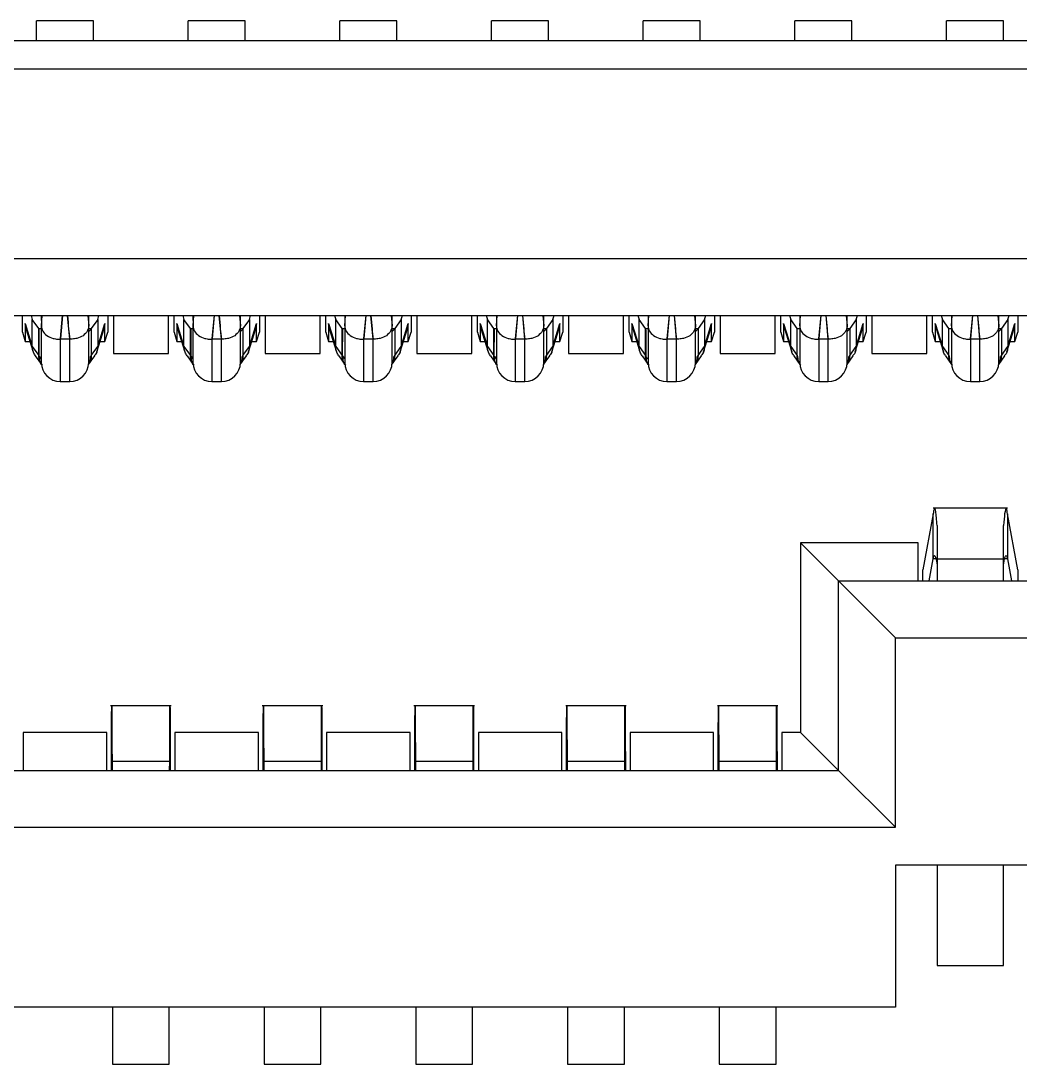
# Model space of a CAD drawing. Header units: millimetres. Extents: x -98.2 to -8.2, y 5.1 to 75.1.
# Drawn here: x -45.28 to -40.01, y 61.85 to 67.35 of the extents above; entities that cross this region are included whole.
import ezdxf

# ---------------------------------------------------------------- set-up
doc = ezdxf.new("R2010")
doc.units = ezdxf.units.MM

msp = doc.modelspace()

# ---------------------------------------------------------------- linework, layer by layer
at = {"color": 7, "linetype": 'Continuous', "lineweight": 25}
for p, q in [((-44.8945, 67.3525), (-45.1945, 67.3525)), ((-45.1945, 67.2475), (-45.1945, 67.3525)), ((-44.8945, 67.2475), (-44.8945, 67.3525)), ((-44.0945, 67.3525), (-44.3945, 67.3525)), ((-44.3945, 67.2475), (-44.3945, 67.3525)), ((-44.0945, 67.2475), (-44.0945, 67.3525)), ((-43.2945, 67.3525), (-43.5945, 67.3525)), ((-43.5945, 67.2475), (-43.5945, 67.3525)), ((-43.2945, 67.2475), (-43.2945, 67.3525)), ((-42.4945, 67.3525), (-42.7945, 67.3525)), ((-42.7945, 67.2475), (-42.7945, 67.3525)), ((-42.4945, 67.2475), (-42.4945, 67.3525)), ((-41.6945, 67.3525), (-41.9945, 67.3525)), ((-41.9945, 67.2475), (-41.9945, 67.3525)), ((-41.6945, 67.2475), (-41.6945, 67.3525)), ((-40.8945, 67.3525), (-41.1945, 67.3525)), ((-41.1945, 67.2475), (-41.1945, 67.3525)), ((-40.8945, 67.2475), (-40.8945, 67.3525)), ((-40.0945, 67.3525), (-40.3945, 67.3525)), ((-40.3945, 67.2475), (-40.3945, 67.3525)), ((-40.0945, 67.2475), (-40.0945, 67.3525)), ((-20.1324, 67.2475), (-56.5966, 67.2475)), ((-20.2695, 67.0975), (-56.4595, 67.0975)), ((-21.2195, 66.0975), (-55.5095, 66.0975)), ((-55.2095, 65.7975), (-21.5195, 65.7975)), ((-45.2695, 65.709), (-45.2695, 65.7975)), ((-45.2236, 65.7975), (-45.217, 65.7764)), ((-45.1695, 65.7975), (-45.1694, 65.7438)), ((-45.1694, 65.7438), (-45.1647, 65.7975)), ((-45.0583, 65.7977), (-45.069, 65.6758)), ((-45.069, 65.6758), (-45.0569, 65.7977)), ((-45.0197, 65.673), (-45.0307, 65.7977)), ((-44.9243, 65.7975), (-44.9196, 65.7438)), ((-44.9196, 65.7438), (-44.9195, 65.7975)), ((-44.872, 65.7764), (-44.8654, 65.7975)), ((-44.8195, 65.7975), (-44.8195, 65.709)), ((-44.7895, 65.7975), (-44.7895, 65.5975)), ((-44.4995, 65.5975), (-44.4995, 65.7975)), ((-44.4695, 65.709), (-44.4695, 65.7975)), ((-44.4236, 65.7975), (-44.417, 65.7764)), ((-44.3695, 65.7975), (-44.3694, 65.7438)), ((-44.3694, 65.7438), (-44.3647, 65.7975)), ((-44.2583, 65.7977), (-44.269, 65.6758)), ((-44.269, 65.6758), (-44.2569, 65.7977)), ((-44.2197, 65.673), (-44.2307, 65.7977)), ((-44.1243, 65.7975), (-44.1196, 65.7438)), ((-44.1196, 65.7438), (-44.1195, 65.7975)), ((-44.072, 65.7764), (-44.0654, 65.7975)), ((-44.0195, 65.7975), (-44.0195, 65.709)), ((-43.9895, 65.7975), (-43.9895, 65.5975)), ((-43.6995, 65.5975), (-43.6995, 65.7975)), ((-43.6695, 65.709), (-43.6695, 65.7975)), ((-43.6236, 65.7975), (-43.617, 65.7764)), ((-43.5695, 65.7975), (-43.5694, 65.7438)), ((-43.5694, 65.7438), (-43.5647, 65.7975)), ((-43.4583, 65.7977), (-43.469, 65.6758)), ((-43.469, 65.6758), (-43.4569, 65.7977)), ((-43.4197, 65.673), (-43.4307, 65.7977)), ((-43.3243, 65.7975), (-43.3196, 65.7438)), ((-43.3196, 65.7438), (-43.3195, 65.7975)), ((-43.272, 65.7764), (-43.2654, 65.7975)), ((-43.2195, 65.7975), (-43.2195, 65.709)), ((-43.1895, 65.7975), (-43.1895, 65.5975)), ((-42.8995, 65.5975), (-42.8995, 65.7975)), ((-42.8695, 65.709), (-42.8695, 65.7975)), ((-42.8236, 65.7975), (-42.817, 65.7764)), ((-42.7695, 65.7975), (-42.7694, 65.7438)), ((-42.7694, 65.7438), (-42.7647, 65.7975)), ((-42.6583, 65.7977), (-42.669, 65.6758)), ((-42.669, 65.6758), (-42.6569, 65.7977)), ((-42.6197, 65.673), (-42.6307, 65.7977)), ((-42.5243, 65.7975), (-42.5196, 65.7438)), ((-42.5196, 65.7438), (-42.5195, 65.7975)), ((-42.472, 65.7764), (-42.4654, 65.7975)), ((-42.4195, 65.7975), (-42.4195, 65.709)), ((-42.3895, 65.7975), (-42.3895, 65.5975)), ((-42.0995, 65.5975), (-42.0995, 65.7975)), ((-42.0695, 65.709), (-42.0695, 65.7975)), ((-42.0236, 65.7975), (-42.017, 65.7764)), ((-41.9695, 65.7975), (-41.9694, 65.7438)), ((-41.9694, 65.7438), (-41.9647, 65.7975)), ((-41.8583, 65.7977), (-41.869, 65.6758)), ((-41.869, 65.6758), (-41.8569, 65.7977)), ((-41.8197, 65.673), (-41.8307, 65.7977)), ((-41.7243, 65.7975), (-41.7196, 65.7438)), ((-41.7196, 65.7438), (-41.7195, 65.7975)), ((-41.672, 65.7764), (-41.6654, 65.7975)), ((-41.6195, 65.7975), (-41.6195, 65.709)), ((-41.5895, 65.7975), (-41.5895, 65.5975)), ((-41.2995, 65.5975), (-41.2995, 65.7975)), ((-41.2695, 65.709), (-41.2695, 65.7975)), ((-41.2236, 65.7975), (-41.217, 65.7764)), ((-41.1695, 65.7975), (-41.1694, 65.7438)), ((-41.1694, 65.7438), (-41.1647, 65.7975)), ((-41.0583, 65.7977), (-41.069, 65.6758)), ((-41.069, 65.6758), (-41.0569, 65.7977)), ((-41.0197, 65.673), (-41.0307, 65.7977)), ((-40.9243, 65.7975), (-40.9196, 65.7438)), ((-40.9196, 65.7438), (-40.9195, 65.7975)), ((-40.872, 65.7764), (-40.8654, 65.7975)), ((-40.8195, 65.7975), (-40.8195, 65.709)), ((-40.7895, 65.7975), (-40.7895, 65.5975)), ((-40.4995, 65.5975), (-40.4995, 65.7975)), ((-40.4695, 65.709), (-40.4695, 65.7975)), ((-40.4236, 65.7975), (-40.417, 65.7764)), ((-40.3695, 65.7975), (-40.3694, 65.7438)), ((-40.3694, 65.7438), (-40.3647, 65.7975)), ((-40.2583, 65.7977), (-40.269, 65.6758)), ((-40.269, 65.6758), (-40.2569, 65.7977)), ((-40.2197, 65.673), (-40.2307, 65.7977)), ((-40.1243, 65.7975), (-40.1196, 65.7438)), ((-40.1196, 65.7438), (-40.1195, 65.7975)), ((-40.072, 65.7764), (-40.0654, 65.7975)), ((-40.0195, 65.7975), (-40.0195, 65.709)), ((-45.2545, 65.7553), (-45.217, 65.6351)), ((-45.2545, 65.7553), (-45.2545, 65.6611)), ((-45.2491, 65.7291), (-45.2545, 65.7553)), ((-45.1832, 65.7285), (-45.217, 65.7764)), ((-45.217, 65.6351), (-45.217, 65.7764)), ((-45.1695, 65.7438), (-45.1695, 65.5494)), ((-44.9195, 65.5494), (-44.9195, 65.7438)), ((-44.872, 65.7764), (-44.9058, 65.7285)), ((-44.872, 65.7764), (-44.872, 65.6351)), ((-44.872, 65.6351), (-44.8345, 65.7553)), ((-44.8345, 65.7553), (-44.8399, 65.7291)), ((-44.8345, 65.6611), (-44.8345, 65.7553)), ((-44.4545, 65.7553), (-44.417, 65.6351)), ((-44.4545, 65.7553), (-44.4545, 65.6611)), ((-44.4491, 65.7291), (-44.4545, 65.7553)), ((-44.3832, 65.7285), (-44.417, 65.7764)), ((-44.417, 65.6351), (-44.417, 65.7764)), ((-44.3695, 65.7438), (-44.3695, 65.5494)), ((-44.1195, 65.5494), (-44.1195, 65.7438)), ((-44.072, 65.7764), (-44.1058, 65.7285)), ((-44.072, 65.7764), (-44.072, 65.6351)), ((-44.072, 65.6351), (-44.0345, 65.7553)), ((-44.0345, 65.7553), (-44.0399, 65.7291)), ((-44.0345, 65.6611), (-44.0345, 65.7553)), ((-43.6545, 65.7553), (-43.617, 65.6351)), ((-43.6545, 65.7553), (-43.6545, 65.6611)), ((-43.6491, 65.7291), (-43.6545, 65.7553)), ((-43.5832, 65.7285), (-43.617, 65.7764)), ((-43.617, 65.6351), (-43.617, 65.7764)), ((-43.5695, 65.7438), (-43.5695, 65.5494)), ((-43.3195, 65.5494), (-43.3195, 65.7438)), ((-43.272, 65.7764), (-43.3058, 65.7285)), ((-43.272, 65.7764), (-43.272, 65.6351)), ((-43.272, 65.6351), (-43.2345, 65.7553)), ((-43.2345, 65.7553), (-43.2399, 65.7291)), ((-43.2345, 65.6611), (-43.2345, 65.7553)), ((-42.8545, 65.7553), (-42.817, 65.6351)), ((-42.8545, 65.7553), (-42.8545, 65.6611)), ((-42.8491, 65.7291), (-42.8545, 65.7553)), ((-42.7832, 65.7285), (-42.817, 65.7764)), ((-42.817, 65.6351), (-42.817, 65.7764)), ((-42.7695, 65.7438), (-42.7695, 65.5494)), ((-42.5195, 65.5494), (-42.5195, 65.7438)), ((-42.472, 65.7764), (-42.5058, 65.7285)), ((-42.472, 65.7764), (-42.472, 65.6351)), ((-42.472, 65.6351), (-42.4345, 65.7553)), ((-42.4345, 65.7553), (-42.4399, 65.7291)), ((-42.4345, 65.6611), (-42.4345, 65.7553)), ((-42.0545, 65.7553), (-42.017, 65.6351)), ((-42.0545, 65.7553), (-42.0545, 65.6611)), ((-42.0491, 65.7291), (-42.0545, 65.7553)), ((-41.9832, 65.7285), (-42.017, 65.7764)), ((-42.017, 65.6351), (-42.017, 65.7764)), ((-41.9695, 65.7438), (-41.9695, 65.5494)), ((-41.7195, 65.5494), (-41.7195, 65.7438)), ((-41.672, 65.7764), (-41.7058, 65.7285)), ((-41.672, 65.7764), (-41.672, 65.6351)), ((-41.672, 65.6351), (-41.6345, 65.7553)), ((-41.6345, 65.7553), (-41.6399, 65.7291)), ((-41.6345, 65.6611), (-41.6345, 65.7553)), ((-41.2545, 65.7553), (-41.217, 65.6351)), ((-41.2545, 65.7553), (-41.2545, 65.6611)), ((-41.2491, 65.7291), (-41.2545, 65.7553)), ((-41.1832, 65.7285), (-41.217, 65.7764)), ((-41.217, 65.6351), (-41.217, 65.7764)), ((-41.1695, 65.7438), (-41.1695, 65.5494)), ((-40.9195, 65.5494), (-40.9195, 65.7438)), ((-40.872, 65.7764), (-40.9058, 65.7285)), ((-40.872, 65.7764), (-40.872, 65.6351)), ((-40.872, 65.6351), (-40.8345, 65.7553)), ((-40.8345, 65.7553), (-40.8399, 65.7291)), ((-40.8345, 65.6611), (-40.8345, 65.7553)), ((-40.4545, 65.7553), (-40.417, 65.6351)), ((-40.4545, 65.7553), (-40.4545, 65.6611)), ((-40.4491, 65.7291), (-40.4545, 65.7553)), ((-40.3832, 65.7285), (-40.417, 65.7764)), ((-40.417, 65.6351), (-40.417, 65.7764)), ((-40.3695, 65.7438), (-40.3695, 65.5494)), ((-40.1195, 65.5494), (-40.1195, 65.7438)), ((-40.072, 65.7764), (-40.1058, 65.7285)), ((-40.072, 65.7764), (-40.072, 65.6351)), ((-40.072, 65.6351), (-40.0345, 65.7553)), ((-40.0345, 65.7553), (-40.0399, 65.7291)), ((-40.0345, 65.6611), (-40.0345, 65.7553)), ((-45.2695, 65.709), (-45.2545, 65.6611)), ((-45.2505, 65.7288), (-45.2119, 65.6053)), ((-45.1832, 65.7285), (-45.1809, 65.7261)), ((-45.1832, 65.5872), (-45.1832, 65.7285)), ((-45.1832, 65.7285), (-45.1695, 65.7285)), ((-45.182, 65.726), (-45.1819, 65.5824)), ((-45.0695, 65.6724), (-45.069, 65.6758)), ((-44.9195, 65.7285), (-44.9058, 65.7285)), ((-44.9058, 65.7285), (-44.9058, 65.5872)), ((-44.8771, 65.6053), (-44.8385, 65.7288)), ((-44.8345, 65.6611), (-44.8195, 65.709)), ((-44.4695, 65.709), (-44.4545, 65.6611)), ((-44.4505, 65.7288), (-44.4119, 65.6053)), ((-44.3832, 65.7285), (-44.3805, 65.7257)), ((-44.3832, 65.5872), (-44.3832, 65.7285)), ((-44.3832, 65.7285), (-44.3695, 65.7285)), ((-44.3802, 65.7261), (-44.3801, 65.5821)), ((-44.2695, 65.6724), (-44.269, 65.6758)), ((-44.1195, 65.7285), (-44.1058, 65.7285)), ((-44.1058, 65.7285), (-44.1058, 65.5872)), ((-44.0771, 65.6053), (-44.0385, 65.7288)), ((-44.0345, 65.6611), (-44.0195, 65.709)), ((-43.6695, 65.709), (-43.6545, 65.6611)), ((-43.6505, 65.7288), (-43.6119, 65.6053)), ((-43.5832, 65.5872), (-43.5832, 65.7285)), ((-43.5832, 65.7285), (-43.5695, 65.7285)), ((-43.5818, 65.7278), (-43.5823, 65.586)), ((-43.4695, 65.6724), (-43.469, 65.6758)), ((-43.3195, 65.7285), (-43.3058, 65.7285)), ((-43.3058, 65.7285), (-43.3058, 65.5872)), ((-43.2771, 65.6053), (-43.2385, 65.7288)), ((-43.2345, 65.6611), (-43.2195, 65.709)), ((-42.8695, 65.709), (-42.8545, 65.6611)), ((-42.8505, 65.7288), (-42.8119, 65.6053)), ((-42.7832, 65.5872), (-42.7832, 65.7285)), ((-42.7832, 65.7285), (-42.7695, 65.7285)), ((-42.7817, 65.7277), (-42.782, 65.5856)), ((-42.6695, 65.6724), (-42.669, 65.6758)), ((-42.5195, 65.7285), (-42.5058, 65.7285)), ((-42.5058, 65.7285), (-42.5058, 65.5872)), ((-42.4771, 65.6053), (-42.4385, 65.7288)), ((-42.4345, 65.6611), (-42.4195, 65.709)), ((-42.0695, 65.709), (-42.0545, 65.6611)), ((-42.0505, 65.7288), (-42.0119, 65.6053)), ((-41.9832, 65.7285), (-41.9695, 65.7285)), ((-41.9832, 65.5872), (-41.9832, 65.7243)), ((-41.9814, 65.723), (-41.9812, 65.5794)), ((-41.8695, 65.6724), (-41.869, 65.6758)), ((-41.7195, 65.7285), (-41.7058, 65.7285)), ((-41.7058, 65.7285), (-41.7058, 65.5872)), ((-41.6771, 65.6053), (-41.6385, 65.7288)), ((-41.6345, 65.6611), (-41.6195, 65.709)), ((-41.2695, 65.709), (-41.2545, 65.6611)), ((-41.2505, 65.7288), (-41.2119, 65.6053)), ((-41.1832, 65.5872), (-41.1832, 65.7285)), ((-41.1832, 65.7285), (-41.1695, 65.7285)), ((-41.0695, 65.6724), (-41.069, 65.6758)), ((-40.9195, 65.7285), (-40.9058, 65.7285)), ((-40.9058, 65.7285), (-40.9058, 65.5872)), ((-40.8771, 65.6053), (-40.8385, 65.7288)), ((-40.8345, 65.6611), (-40.8195, 65.709)), ((-40.4695, 65.709), (-40.4545, 65.6611)), ((-40.4505, 65.7288), (-40.4119, 65.6053)), ((-40.3832, 65.5872), (-40.3832, 65.7285)), ((-40.3832, 65.7285), (-40.3695, 65.7285)), ((-40.2695, 65.6724), (-40.269, 65.6758)), ((-40.1195, 65.7285), (-40.1058, 65.7285)), ((-40.1058, 65.7285), (-40.1058, 65.5872)), ((-40.0771, 65.6053), (-40.0385, 65.7288)), ((-40.0345, 65.6611), (-40.0195, 65.709)), ((-45.2545, 65.6611), (-45.2293, 65.6611)), ((-45.217, 65.6351), (-45.1832, 65.5872)), ((-45.1832, 65.6611), (-45.182, 65.6611)), ((-45.0196, 65.673), (-45.0695, 65.6724)), ((-45.0695, 65.6724), (-45.0695, 65.4494)), ((-45.0195, 65.4494), (-45.0195, 65.673)), ((-44.9058, 65.5872), (-44.872, 65.6351)), ((-44.8597, 65.6611), (-44.8345, 65.6611)), ((-44.4545, 65.6611), (-44.4293, 65.6611)), ((-44.417, 65.6351), (-44.3832, 65.5872)), ((-44.2196, 65.673), (-44.2695, 65.6724)), ((-44.2695, 65.6724), (-44.2695, 65.4494)), ((-44.2195, 65.4494), (-44.2195, 65.673)), ((-44.1058, 65.5872), (-44.072, 65.6351)), ((-44.0597, 65.6611), (-44.0345, 65.6611)), ((-43.6545, 65.6611), (-43.6293, 65.6611)), ((-43.617, 65.6351), (-43.5832, 65.5872)), ((-43.5832, 65.6611), (-43.5821, 65.6611)), ((-43.4196, 65.673), (-43.4695, 65.6724)), ((-43.4695, 65.6724), (-43.4695, 65.4494)), ((-43.4195, 65.4494), (-43.4195, 65.673)), ((-43.3058, 65.5872), (-43.272, 65.6351)), ((-43.2597, 65.6611), (-43.2345, 65.6611)), ((-42.8545, 65.6611), (-42.8293, 65.6611)), ((-42.817, 65.6351), (-42.7832, 65.5872)), ((-42.7832, 65.6611), (-42.7818, 65.6611)), ((-42.6196, 65.673), (-42.6695, 65.6724)), ((-42.6695, 65.6724), (-42.6695, 65.4494)), ((-42.6195, 65.4494), (-42.6195, 65.673)), ((-42.5058, 65.5872), (-42.472, 65.6351)), ((-42.4597, 65.6611), (-42.4345, 65.6611)), ((-42.0545, 65.6611), (-42.0293, 65.6611)), ((-42.017, 65.6351), (-41.9832, 65.5872)), ((-41.9832, 65.6611), (-41.9813, 65.6611)), ((-41.8196, 65.673), (-41.8695, 65.6724)), ((-41.8695, 65.6724), (-41.8695, 65.4494)), ((-41.8195, 65.4494), (-41.8195, 65.673)), ((-41.7058, 65.5872), (-41.672, 65.6351)), ((-41.6597, 65.6611), (-41.6345, 65.6611)), ((-41.2545, 65.6611), (-41.2293, 65.6611)), ((-41.217, 65.6351), (-41.1832, 65.5872)), ((-41.0196, 65.673), (-41.0695, 65.6724)), ((-41.0695, 65.6724), (-41.0695, 65.4494)), ((-41.0195, 65.4494), (-41.0195, 65.673)), ((-40.9058, 65.5872), (-40.872, 65.6351)), ((-40.8597, 65.6611), (-40.8345, 65.6611)), ((-40.4545, 65.6611), (-40.4293, 65.6611)), ((-40.417, 65.6351), (-40.3832, 65.5872)), ((-40.2196, 65.673), (-40.2695, 65.6724)), ((-40.2695, 65.6724), (-40.2695, 65.4494)), ((-40.2195, 65.4494), (-40.2195, 65.673)), ((-40.1058, 65.5872), (-40.072, 65.6351)), ((-40.0597, 65.6611), (-40.0345, 65.6611)), ((-45.2011, 65.5848), (-45.169, 65.5394)), ((-45.1788, 65.5809), (-45.1808, 65.5838)), ((-45.1782, 65.5809), (-45.1695, 65.5686)), ((-44.92, 65.5394), (-44.8879, 65.5848)), ((-44.7895, 65.5975), (-44.4995, 65.5975)), ((-44.4011, 65.5848), (-44.369, 65.5394)), ((-44.3832, 65.5872), (-44.3824, 65.5861)), ((-44.3804, 65.5832), (-44.3788, 65.5809)), ((-44.379, 65.5809), (-44.3695, 65.5686)), ((-44.12, 65.5394), (-44.0879, 65.5848)), ((-43.9895, 65.5975), (-43.6995, 65.5975)), ((-43.6011, 65.5848), (-43.569, 65.5394)), ((-43.5832, 65.5872), (-43.5788, 65.5809)), ((-43.5787, 65.5809), (-43.5695, 65.5686)), ((-43.32, 65.5394), (-43.2879, 65.5848)), ((-43.1895, 65.5975), (-42.8995, 65.5975)), ((-42.8011, 65.5848), (-42.769, 65.5394)), ((-42.7788, 65.5809), (-42.7832, 65.5872)), ((-42.7787, 65.5809), (-42.7695, 65.5686)), ((-42.52, 65.5394), (-42.4879, 65.5848)), ((-42.3895, 65.5975), (-42.0995, 65.5975)), ((-42.0011, 65.5848), (-41.969, 65.5394)), ((-41.9832, 65.5872), (-41.9787, 65.5808)), ((-41.9815, 65.5805), (-41.9695, 65.5686)), ((-41.72, 65.5394), (-41.6879, 65.5848)), ((-41.5895, 65.5975), (-41.2995, 65.5975)), ((-41.2011, 65.5848), (-41.169, 65.5394)), ((-41.1788, 65.5809), (-41.1832, 65.5872)), ((-40.92, 65.5394), (-40.8879, 65.5848)), ((-40.7895, 65.5975), (-40.4995, 65.5975)), ((-40.4011, 65.5848), (-40.369, 65.5394)), ((-40.3788, 65.5809), (-40.3832, 65.5872)), ((-40.12, 65.5394), (-40.0879, 65.5848)), ((-45.17, 65.5409), (-45.169, 65.5394)), ((-44.92, 65.5394), (-44.919, 65.5409)), ((-44.37, 65.5409), (-44.369, 65.5394)), ((-44.12, 65.5394), (-44.119, 65.5409)), ((-43.57, 65.5409), (-43.569, 65.5394)), ((-43.32, 65.5394), (-43.319, 65.5409)), ((-42.77, 65.5409), (-42.769, 65.5394)), ((-42.52, 65.5394), (-42.519, 65.5409)), ((-41.97, 65.5409), (-41.969, 65.5394)), ((-41.72, 65.5394), (-41.719, 65.5409)), ((-41.17, 65.5409), (-41.169, 65.5394)), ((-40.92, 65.5394), (-40.919, 65.5409)), ((-40.37, 65.5409), (-40.369, 65.5394)), ((-40.12, 65.5394), (-40.119, 65.5409)), ((-45.0695, 65.4494), (-45.0195, 65.4494)), ((-44.2695, 65.4494), (-44.2195, 65.4494)), ((-43.4695, 65.4494), (-43.4195, 65.4494)), ((-42.6695, 65.4494), (-42.6195, 65.4494)), ((-41.8695, 65.4494), (-41.8195, 65.4494)), ((-41.0695, 65.4494), (-41.0195, 65.4494)), ((-40.2695, 65.4494), (-40.2195, 65.4494)), ((-40.4655, 64.7508), (-40.5195, 64.4552)), ((-40.0735, 64.7809), (-40.4655, 64.7809)), ((-40.4655, 64.514), (-40.4655, 64.7508)), ((-40.0735, 64.7508), (-40.0735, 64.514)), ((-40.0195, 64.4552), (-40.0735, 64.7508)), ((-40.4445, 64.6896), (-40.4445, 64.3975)), ((-40.0945, 64.3975), (-40.0945, 64.6896)), ((-40.9645, 64.3975), (-41.1645, 64.5975)), ((-40.5445, 64.5975), (-41.1645, 64.5975)), ((-41.1645, 64.5975), (-41.1645, 63.5975)), ((-40.5445, 64.3975), (-40.5445, 64.5975)), ((-40.4868, 64.3975), (-40.4655, 64.514)), ((-40.4505, 64.514), (-40.4655, 64.514)), ((-40.0945, 64.5119), (-40.4445, 64.5119)), ((-40.0735, 64.514), (-40.0882, 64.514)), ((-40.0735, 64.514), (-40.0522, 64.3975)), ((-40.5195, 64.3975), (-40.5195, 64.4552)), ((-40.0195, 64.4552), (-40.0195, 64.3975)), ((-40.6645, 64.0975), (-40.9645, 64.3975)), ((-40.9645, 64.3975), (-21.5195, 64.3975)), ((-40.9645, 63.3975), (-40.9645, 64.3975)), ((-40.6645, 63.0975), (-40.6645, 64.0975)), ((-40.6645, 64.0975), (-21.2195, 64.0975)), ((-44.4851, 63.7387), (-44.8039, 63.7387)), ((-43.6851, 63.7387), (-44.0039, 63.7387)), ((-42.8851, 63.7387), (-43.2039, 63.7387)), ((-42.0851, 63.7387), (-42.4039, 63.7387)), ((-41.2851, 63.7387), (-41.6039, 63.7387)), ((-44.8245, 63.5975), (-45.2645, 63.5975)), ((-45.2645, 63.5975), (-45.2645, 63.3975)), ((-44.8245, 63.3975), (-44.8245, 63.5975)), ((-44.7989, 63.6001), (-44.7999, 63.3975)), ((-44.7989, 63.4034), (-44.7989, 63.6001)), ((-44.4901, 63.6001), (-44.4901, 63.4034)), ((-44.4901, 63.6001), (-44.4892, 63.3975)), ((-44.0245, 63.5975), (-44.4645, 63.5975)), ((-44.4645, 63.5975), (-44.4645, 63.3975)), ((-44.0245, 63.3975), (-44.0245, 63.5975)), ((-43.9989, 63.6001), (-43.9999, 63.3975)), ((-43.9989, 63.4034), (-43.9989, 63.6001)), ((-43.6901, 63.6001), (-43.6901, 63.4034)), ((-43.6901, 63.6001), (-43.6892, 63.3975)), ((-43.2245, 63.5975), (-43.6645, 63.5975)), ((-43.6645, 63.5975), (-43.6645, 63.3975)), ((-43.2245, 63.3975), (-43.2245, 63.5975)), ((-43.1989, 63.6001), (-43.1999, 63.3975)), ((-43.1989, 63.4034), (-43.1989, 63.6001)), ((-42.8901, 63.6001), (-42.8901, 63.4034)), ((-42.8901, 63.6001), (-42.8892, 63.3975)), ((-42.4245, 63.5975), (-42.8645, 63.5975)), ((-42.8645, 63.5975), (-42.8645, 63.3975)), ((-42.4245, 63.3975), (-42.4245, 63.5975)), ((-42.3989, 63.6001), (-42.3999, 63.3975)), ((-42.3989, 63.4034), (-42.3989, 63.6001)), ((-42.0901, 63.6001), (-42.0901, 63.4034)), ((-42.0901, 63.6001), (-42.0892, 63.3975)), ((-41.6245, 63.5975), (-42.0645, 63.5975)), ((-42.0645, 63.5975), (-42.0645, 63.3975)), ((-41.6245, 63.3975), (-41.6245, 63.5975)), ((-41.5989, 63.6001), (-41.5999, 63.3975)), ((-41.5989, 63.4034), (-41.5989, 63.6001)), ((-41.2901, 63.6001), (-41.2901, 63.4034)), ((-41.2901, 63.6001), (-41.2892, 63.3975)), ((-41.1645, 63.5975), (-41.2645, 63.5975)), ((-41.2645, 63.5975), (-41.2645, 63.3975)), ((-40.9645, 63.3975), (-41.1645, 63.5975)), ((-44.7966, 63.444), (-44.7966, 63.3975)), ((-44.7966, 63.444), (-44.7964, 63.3975)), ((-44.4924, 63.444), (-44.7966, 63.444)), ((-44.4926, 63.3975), (-44.4924, 63.444)), ((-44.4924, 63.3975), (-44.4924, 63.444)), ((-43.9966, 63.444), (-43.9966, 63.3975)), ((-43.9966, 63.444), (-43.9964, 63.3975)), ((-43.6924, 63.444), (-43.9966, 63.444)), ((-43.6926, 63.3975), (-43.6924, 63.444)), ((-43.6924, 63.3975), (-43.6924, 63.444)), ((-43.1966, 63.444), (-43.1966, 63.3975)), ((-43.1966, 63.444), (-43.1964, 63.3975)), ((-42.8924, 63.444), (-43.1966, 63.444)), ((-42.8926, 63.3975), (-42.8924, 63.444)), ((-42.8924, 63.3975), (-42.8924, 63.444)), ((-42.3966, 63.444), (-42.3966, 63.3975)), ((-42.3966, 63.444), (-42.3964, 63.3975)), ((-42.0924, 63.444), (-42.3966, 63.444)), ((-42.0926, 63.3975), (-42.0924, 63.444)), ((-42.0924, 63.3975), (-42.0924, 63.444)), ((-41.5966, 63.444), (-41.5966, 63.3975)), ((-41.5966, 63.444), (-41.5964, 63.3975)), ((-41.2924, 63.444), (-41.5966, 63.444)), ((-41.2926, 63.3975), (-41.2924, 63.444)), ((-41.2924, 63.3975), (-41.2924, 63.444)), ((-45.9245, 63.3975), (-40.9645, 63.3975)), ((-44.799, 63.3975), (-44.7989, 63.4034)), ((-44.4901, 63.4034), (-44.49, 63.3975)), ((-43.999, 63.3975), (-43.9989, 63.4034)), ((-43.6901, 63.4034), (-43.69, 63.3975)), ((-43.199, 63.3975), (-43.1989, 63.4034)), ((-42.8901, 63.4034), (-42.89, 63.3975)), ((-42.399, 63.3975), (-42.3989, 63.4034)), ((-42.0901, 63.4034), (-42.09, 63.3975)), ((-41.599, 63.3975), (-41.5989, 63.4034)), ((-41.2901, 63.4034), (-41.29, 63.3975)), ((-40.6645, 63.0975), (-40.9645, 63.3975)), ((-46.2245, 63.0975), (-40.6645, 63.0975)), ((-20.2695, 62.8975), (-40.6645, 62.8975)), ((-40.6645, 62.8975), (-40.6645, 62.1475)), ((-40.4445, 62.8975), (-40.4445, 62.3675)), ((-40.0945, 62.3675), (-40.0945, 62.8975)), ((-40.4445, 62.3675), (-40.0945, 62.3675)), ((-40.6645, 62.1475), (-46.2245, 62.1475)), ((-44.7945, 62.1475), (-44.7945, 61.8475)), ((-44.4945, 61.8475), (-44.4945, 62.1475)), ((-43.9945, 62.1475), (-43.9945, 61.8475)), ((-43.6945, 61.8475), (-43.6945, 62.1475)), ((-43.1945, 62.1475), (-43.1945, 61.8475)), ((-42.8945, 61.8475), (-42.8945, 62.1475)), ((-42.3945, 62.1475), (-42.3945, 61.8475)), ((-42.0945, 61.8475), (-42.0945, 62.1475)), ((-41.5945, 62.1475), (-41.5945, 61.8475)), ((-41.2945, 61.8475), (-41.2945, 62.1475)), ((-44.7945, 61.8475), (-44.4945, 61.8475)), ((-43.9945, 61.8475), (-43.6945, 61.8475)), ((-43.1945, 61.8475), (-42.8945, 61.8475)), ((-42.3945, 61.8475), (-42.0945, 61.8475)), ((-41.5945, 61.8475), (-41.2945, 61.8475))]:
    msp.add_line(p, q, dxfattribs=at)
for centre, radius, start, end in [((-44.9992, 65.8038), 0.12, 311.6442, 321.1113), ((-44.1997, 65.8043), 0.1206, 311.6714, 321.0842), ((-43.3997, 65.8042), 0.1206, 311.6686, 321.0871), ((-42.5997, 65.8043), 0.1207, 311.6721, 321.0835), ((-41.7997, 65.8043), 0.1206, 311.6702, 321.0856), ((-40.9997, 65.8043), 0.1206, 311.6709, 321.0848), ((-40.1997, 65.8043), 0.1206, 311.67, 321.0856), ((-44.9971, 65.58), 0.0869, 332.6472, 0.6044), ((-44.1971, 65.58), 0.0869, 332.6454, 0.6111), ((-43.3971, 65.58), 0.0869, 332.6455, 0.6107), ((-42.5971, 65.58), 0.0869, 332.6453, 0.6112), ((-41.7971, 65.58), 0.0869, 332.6454, 0.6109), ((-40.9971, 65.58), 0.0869, 332.6454, 0.611), ((-40.1971, 65.58), 0.0869, 332.6454, 0.6109), ((-45.0695, 65.5494), 0.1, 180, 270), ((-45.0195, 65.5494), 0.1, 270, 0), ((-44.2695, 65.5494), 0.1, 180, 270), ((-44.2195, 65.5494), 0.1, 270, 0), ((-43.4695, 65.5494), 0.1, 180, 270), ((-43.4195, 65.5494), 0.1, 270, 0), ((-42.6695, 65.5494), 0.1, 180, 270), ((-42.6195, 65.5494), 0.1, 270, 0), ((-41.8695, 65.5494), 0.1, 180, 270), ((-41.8195, 65.5494), 0.1, 270, 0), ((-41.0695, 65.5494), 0.1, 180, 270), ((-41.0195, 65.5494), 0.1, 270, 0), ((-40.2695, 65.5494), 0.1, 180, 270), ((-40.2195, 65.5494), 0.1, 270, 0)]:
    msp.add_arc(centre, radius, start, end, dxfattribs=at)
for points, knots in [([(-45.0318, 65.7977), (-45.0297, 65.7744), (-45.026, 65.7328), (-45.0216, 65.6913), (-45.0196, 65.673)], [0, 0, 0, 0, 0.559892, 1, 1, 1, 1]), ([(-44.2318, 65.7977), (-44.2297, 65.7744), (-44.226, 65.7328), (-44.2216, 65.6913), (-44.2196, 65.673)], [0, 0, 0, 0, 0.559892, 1, 1, 1, 1]), ([(-43.4318, 65.7977), (-43.4297, 65.7744), (-43.426, 65.7328), (-43.4216, 65.6913), (-43.4196, 65.673)], [0, 0, 0, 0, 0.559892, 1, 1, 1, 1]), ([(-42.6318, 65.7977), (-42.6297, 65.7744), (-42.626, 65.7328), (-42.6216, 65.6913), (-42.6196, 65.673)], [0, 0, 0, 0, 0.559892, 1, 1, 1, 1]), ([(-41.8318, 65.7977), (-41.8297, 65.7744), (-41.826, 65.7328), (-41.8216, 65.6913), (-41.8196, 65.673)], [0, 0, 0, 0, 0.559892, 1, 1, 1, 1]), ([(-41.0318, 65.7977), (-41.0297, 65.7744), (-41.026, 65.7328), (-41.0216, 65.6913), (-41.0196, 65.673)], [0, 0, 0, 0, 0.559892, 1, 1, 1, 1]), ([(-40.2318, 65.7977), (-40.2297, 65.7744), (-40.226, 65.7328), (-40.2216, 65.6913), (-40.2196, 65.673)], [0, 0, 0, 0, 0.559892, 1, 1, 1, 1]), ([(-45.1694, 65.7438), (-45.1679, 65.7343), (-45.1649, 65.7153), (-45.1416, 65.6899), (-45.1122, 65.677), (-45.0869, 65.6729), (-45.074, 65.6726), (-45.0695, 65.6724)], [0, 0, 0, 0, 0.25222, 0.502966, 0.752528, 0.912568, 1, 1, 1, 1]), ([(-44.9195, 65.7438), (-44.9198, 65.7398), (-44.9205, 65.7302), (-44.9282, 65.7113), (-44.9476, 65.6898), (-44.9774, 65.6766), (-45.001, 65.6735), (-45.0137, 65.6731), (-45.018, 65.673), (-45.0196, 65.673)], [0, 0, 0, 0, 0.108391, 0.256394, 0.506938, 0.754691, 0.918407, 0.969509, 1, 1, 1, 1]), ([(-44.3694, 65.7438), (-44.3679, 65.7343), (-44.3649, 65.7153), (-44.3416, 65.6899), (-44.3122, 65.677), (-44.2869, 65.6729), (-44.274, 65.6726), (-44.2695, 65.6724)], [0, 0, 0, 0, 0.25222, 0.502966, 0.752528, 0.912568, 1, 1, 1, 1]), ([(-44.1195, 65.7438), (-44.1198, 65.7398), (-44.1205, 65.7302), (-44.1282, 65.7113), (-44.1476, 65.6898), (-44.1774, 65.6766), (-44.201, 65.6735), (-44.2137, 65.6731), (-44.218, 65.673), (-44.2196, 65.673)], [0, 0, 0, 0, 0.108391, 0.256394, 0.506938, 0.754691, 0.918407, 0.969509, 1, 1, 1, 1]), ([(-43.5694, 65.7438), (-43.5679, 65.7343), (-43.5649, 65.7153), (-43.5416, 65.6899), (-43.5122, 65.677), (-43.4869, 65.6729), (-43.474, 65.6726), (-43.4695, 65.6724)], [0, 0, 0, 0, 0.25222, 0.502966, 0.752528, 0.912568, 1, 1, 1, 1]), ([(-43.3195, 65.7438), (-43.3198, 65.7398), (-43.3205, 65.7302), (-43.3282, 65.7113), (-43.3476, 65.6898), (-43.3774, 65.6766), (-43.401, 65.6735), (-43.4137, 65.6731), (-43.418, 65.673), (-43.4196, 65.673)], [0, 0, 0, 0, 0.108391, 0.256394, 0.506938, 0.754691, 0.918407, 0.969509, 1, 1, 1, 1]), ([(-42.7694, 65.7438), (-42.7679, 65.7343), (-42.7649, 65.7153), (-42.7416, 65.6899), (-42.7122, 65.677), (-42.6869, 65.6729), (-42.674, 65.6726), (-42.6695, 65.6724)], [0, 0, 0, 0, 0.25222, 0.502966, 0.752528, 0.912568, 1, 1, 1, 1]), ([(-42.5195, 65.7438), (-42.5198, 65.7398), (-42.5205, 65.7302), (-42.5282, 65.7113), (-42.5476, 65.6898), (-42.5774, 65.6766), (-42.601, 65.6735), (-42.6137, 65.6731), (-42.618, 65.673), (-42.6196, 65.673)], [0, 0, 0, 0, 0.108391, 0.256394, 0.506938, 0.754691, 0.918407, 0.969509, 1, 1, 1, 1]), ([(-41.9694, 65.7438), (-41.9679, 65.7343), (-41.9649, 65.7153), (-41.9416, 65.6899), (-41.9122, 65.677), (-41.8869, 65.6729), (-41.874, 65.6726), (-41.8695, 65.6724)], [0, 0, 0, 0, 0.25222, 0.502966, 0.752528, 0.912568, 1, 1, 1, 1]), ([(-41.7195, 65.7438), (-41.7198, 65.7398), (-41.7205, 65.7302), (-41.7282, 65.7113), (-41.7476, 65.6898), (-41.7774, 65.6766), (-41.801, 65.6735), (-41.8137, 65.6731), (-41.818, 65.673), (-41.8196, 65.673)], [0, 0, 0, 0, 0.108391, 0.256394, 0.506938, 0.754691, 0.918407, 0.969509, 1, 1, 1, 1]), ([(-41.1694, 65.7438), (-41.1679, 65.7343), (-41.1649, 65.7153), (-41.1416, 65.6899), (-41.1122, 65.677), (-41.0869, 65.6729), (-41.074, 65.6726), (-41.0695, 65.6724)], [0, 0, 0, 0, 0.25222, 0.502966, 0.752528, 0.912568, 1, 1, 1, 1]), ([(-40.9195, 65.7438), (-40.9198, 65.7398), (-40.9205, 65.7302), (-40.9282, 65.7113), (-40.9476, 65.6898), (-40.9774, 65.6766), (-41.001, 65.6735), (-41.0137, 65.6731), (-41.018, 65.673), (-41.0196, 65.673)], [0, 0, 0, 0, 0.108391, 0.256394, 0.506938, 0.754691, 0.918407, 0.969509, 1, 1, 1, 1]), ([(-40.3694, 65.7438), (-40.3679, 65.7343), (-40.3649, 65.7153), (-40.3416, 65.6899), (-40.3122, 65.677), (-40.2869, 65.6729), (-40.274, 65.6726), (-40.2695, 65.6724)], [0, 0, 0, 0, 0.25222, 0.502966, 0.752528, 0.912568, 1, 1, 1, 1]), ([(-40.1195, 65.7438), (-40.1198, 65.7398), (-40.1205, 65.7302), (-40.1282, 65.7113), (-40.1476, 65.6898), (-40.1774, 65.6766), (-40.201, 65.6735), (-40.2137, 65.6731), (-40.218, 65.673), (-40.2196, 65.673)], [0, 0, 0, 0, 0.1083908, 0.2563936, 0.5069377, 0.7546912, 0.9184067, 0.9695094, 1, 1, 1, 1]), ([(-41.9832, 65.7285), (-41.9839, 65.7279), (-41.985, 65.7271), (-41.985, 65.7259), (-41.9842, 65.7245), (-41.9823, 65.7237), (-41.9809, 65.7231)], [0, 0, 0, 0, 0.306598, 0.453452, 0.603652, 1, 1, 1, 1]), ([(-45.2, 65.5855), (-45.2042, 65.5914), (-45.2147, 65.6059), (-45.2162, 65.6242), (-45.217, 65.6351)], [0, 0, 0, 0, 0.399593, 1, 1, 1, 1]), ([(-44.872, 65.6351), (-44.873, 65.6209), (-44.8742, 65.6022), (-44.8866, 65.5892), (-44.8895, 65.5861)], [0, 0, 0, 0, 0.765427, 1, 1, 1, 1]), ([(-44.4, 65.5855), (-44.4042, 65.5914), (-44.4147, 65.6059), (-44.4162, 65.6242), (-44.417, 65.6351)], [0, 0, 0, 0, 0.399593, 1, 1, 1, 1]), ([(-44.072, 65.6351), (-44.073, 65.6209), (-44.0742, 65.6022), (-44.0866, 65.5892), (-44.0895, 65.5861)], [0, 0, 0, 0, 0.765427, 1, 1, 1, 1]), ([(-43.6, 65.5855), (-43.6042, 65.5914), (-43.6147, 65.6059), (-43.6162, 65.6242), (-43.617, 65.6351)], [0, 0, 0, 0, 0.399593, 1, 1, 1, 1]), ([(-43.272, 65.6351), (-43.273, 65.6209), (-43.2742, 65.6022), (-43.2866, 65.5892), (-43.2895, 65.5861)], [0, 0, 0, 0, 0.765427, 1, 1, 1, 1]), ([(-42.8, 65.5855), (-42.8042, 65.5914), (-42.8147, 65.6059), (-42.8162, 65.6242), (-42.817, 65.6351)], [0, 0, 0, 0, 0.399593, 1, 1, 1, 1]), ([(-42.472, 65.6351), (-42.473, 65.6209), (-42.4742, 65.6022), (-42.4866, 65.5892), (-42.4895, 65.5861)], [0, 0, 0, 0, 0.765427, 1, 1, 1, 1]), ([(-42, 65.5855), (-42.0042, 65.5914), (-42.0147, 65.6059), (-42.0162, 65.6242), (-42.017, 65.6351)], [0, 0, 0, 0, 0.399593, 1, 1, 1, 1]), ([(-41.672, 65.6351), (-41.673, 65.6209), (-41.6742, 65.6022), (-41.6866, 65.5892), (-41.6895, 65.5861)], [0, 0, 0, 0, 0.765427, 1, 1, 1, 1]), ([(-41.2, 65.5855), (-41.2042, 65.5914), (-41.2147, 65.6059), (-41.2162, 65.6242), (-41.217, 65.6351)], [0, 0, 0, 0, 0.399593, 1, 1, 1, 1]), ([(-40.872, 65.6351), (-40.873, 65.6209), (-40.8742, 65.6022), (-40.8866, 65.5892), (-40.8895, 65.5861)], [0, 0, 0, 0, 0.765427, 1, 1, 1, 1]), ([(-40.4, 65.5855), (-40.4042, 65.5914), (-40.4147, 65.6059), (-40.4162, 65.6242), (-40.417, 65.6351)], [0, 0, 0, 0, 0.399593, 1, 1, 1, 1]), ([(-40.072, 65.6351), (-40.073, 65.6209), (-40.0742, 65.6022), (-40.0866, 65.5892), (-40.0895, 65.5861)], [0, 0, 0, 0, 0.765427, 1, 1, 1, 1]), ([(-45.1687, 65.5417), (-45.1719, 65.5463), (-45.1813, 65.5595), (-45.1824, 65.5762), (-45.1832, 65.5872)], [0, 0, 0, 0, 0.343086, 1, 1, 1, 1]), ([(-45.1641, 65.5349), (-45.1668, 65.5383), (-45.1771, 65.5511), (-45.1781, 65.5682), (-45.1788, 65.5809)], [0, 0, 0, 0, 0.259158, 1, 1, 1, 1]), ([(-44.9058, 65.5872), (-44.9066, 65.5729), (-44.9075, 65.5557), (-44.9184, 65.5438), (-44.9202, 65.5419)], [0, 0, 0, 0, 0.837184, 1, 1, 1, 1]), ([(-44.9058, 65.5872), (-44.9067, 65.586), (-44.9081, 65.5839), (-44.9096, 65.5818), (-44.9102, 65.5809)], [0, 0, 0, 0, 0.554793, 1, 1, 1, 1]), ([(-44.3687, 65.5417), (-44.3719, 65.5463), (-44.3813, 65.5595), (-44.3824, 65.5762), (-44.3832, 65.5872)], [0, 0, 0, 0, 0.3430857, 1, 1, 1, 1]), ([(-44.3641, 65.5349), (-44.3668, 65.5383), (-44.3771, 65.551), (-44.3781, 65.5682), (-44.3788, 65.5809)], [0, 0, 0, 0, 0.2591612, 1, 1, 1, 1]), ([(-44.1058, 65.5872), (-44.1066, 65.5729), (-44.1075, 65.5557), (-44.1184, 65.5438), (-44.1202, 65.5419)], [0, 0, 0, 0, 0.8371838, 1, 1, 1, 1]), ([(-44.1058, 65.5872), (-44.1067, 65.586), (-44.1081, 65.5839), (-44.1096, 65.5818), (-44.1102, 65.5809)], [0, 0, 0, 0, 0.554796, 1, 1, 1, 1]), ([(-43.5687, 65.5417), (-43.5719, 65.5463), (-43.5813, 65.5595), (-43.5824, 65.5762), (-43.5832, 65.5872)], [0, 0, 0, 0, 0.3430858, 1, 1, 1, 1]), ([(-43.5641, 65.5349), (-43.5668, 65.5383), (-43.5771, 65.551), (-43.5781, 65.5682), (-43.5788, 65.5809)], [0, 0, 0, 0, 0.259162, 1, 1, 1, 1]), ([(-43.3058, 65.5872), (-43.3066, 65.5729), (-43.3075, 65.5557), (-43.3184, 65.5438), (-43.3202, 65.5419)], [0, 0, 0, 0, 0.837184, 1, 1, 1, 1]), ([(-43.3058, 65.5872), (-43.3067, 65.586), (-43.3081, 65.5839), (-43.3096, 65.5818), (-43.3102, 65.5809)], [0, 0, 0, 0, 0.5547963, 1, 1, 1, 1]), ([(-42.7687, 65.5417), (-42.7719, 65.5463), (-42.7813, 65.5595), (-42.7824, 65.5762), (-42.7832, 65.5872)], [0, 0, 0, 0, 0.343086, 1, 1, 1, 1]), ([(-42.7641, 65.5349), (-42.7668, 65.5383), (-42.7771, 65.551), (-42.7781, 65.5682), (-42.7788, 65.5809)], [0, 0, 0, 0, 0.2591615, 1, 1, 1, 1]), ([(-42.5058, 65.5872), (-42.5066, 65.5729), (-42.5075, 65.5557), (-42.5184, 65.5438), (-42.5202, 65.5419)], [0, 0, 0, 0, 0.837184, 1, 1, 1, 1]), ([(-42.5058, 65.5872), (-42.5067, 65.586), (-42.5081, 65.5839), (-42.5096, 65.5818), (-42.5102, 65.5809)], [0, 0, 0, 0, 0.554796, 1, 1, 1, 1]), ([(-41.9687, 65.5417), (-41.9719, 65.5463), (-41.9813, 65.5595), (-41.9824, 65.5762), (-41.9832, 65.5872)], [0, 0, 0, 0, 0.343086, 1, 1, 1, 1]), ([(-41.9641, 65.5349), (-41.9668, 65.5382), (-41.9771, 65.551), (-41.978, 65.5681), (-41.9787, 65.5808)], [0, 0, 0, 0, 0.259231, 1, 1, 1, 1]), ([(-41.7058, 65.5872), (-41.7066, 65.5729), (-41.7075, 65.5557), (-41.7184, 65.5438), (-41.7202, 65.5419)], [0, 0, 0, 0, 0.837184, 1, 1, 1, 1]), ([(-41.7058, 65.5872), (-41.7067, 65.586), (-41.7081, 65.5839), (-41.7096, 65.5818), (-41.7102, 65.5809)], [0, 0, 0, 0, 0.554796, 1, 1, 1, 1]), ([(-41.1687, 65.5417), (-41.1719, 65.5463), (-41.1813, 65.5595), (-41.1824, 65.5762), (-41.1832, 65.5872)], [0, 0, 0, 0, 0.343086, 1, 1, 1, 1]), ([(-41.1641, 65.5349), (-41.1668, 65.5383), (-41.1771, 65.551), (-41.1781, 65.5682), (-41.1788, 65.5809)], [0, 0, 0, 0, 0.259162, 1, 1, 1, 1]), ([(-40.9058, 65.5872), (-40.9066, 65.5729), (-40.9075, 65.5557), (-40.9184, 65.5438), (-40.9202, 65.5419)], [0, 0, 0, 0, 0.837184, 1, 1, 1, 1]), ([(-40.9058, 65.5872), (-40.9067, 65.586), (-40.9081, 65.5839), (-40.9096, 65.5818), (-40.9102, 65.5809)], [0, 0, 0, 0, 0.554796, 1, 1, 1, 1]), ([(-40.3687, 65.5417), (-40.3719, 65.5463), (-40.3813, 65.5595), (-40.3824, 65.5762), (-40.3832, 65.5872)], [0, 0, 0, 0, 0.343086, 1, 1, 1, 1]), ([(-40.3641, 65.5349), (-40.3668, 65.5383), (-40.3771, 65.551), (-40.3781, 65.5682), (-40.3788, 65.5809)], [0, 0, 0, 0, 0.259162, 1, 1, 1, 1]), ([(-40.1058, 65.5872), (-40.1066, 65.5729), (-40.1075, 65.5557), (-40.1184, 65.5438), (-40.1202, 65.5419)], [0, 0, 0, 0, 0.837184, 1, 1, 1, 1]), ([(-40.1058, 65.5872), (-40.1067, 65.586), (-40.1081, 65.5839), (-40.1096, 65.5818), (-40.1102, 65.5809)], [0, 0, 0, 0, 0.5547963, 1, 1, 1, 1]), ([(-40.4579, 64.7809), (-40.4593, 64.7793), (-40.4619, 64.7764), (-40.4644, 64.7586), (-40.4655, 64.7508)], [0, 0, 0, 0, 0.559833, 1, 1, 1, 1]), ([(-40.4445, 64.6896), (-40.447, 64.7187), (-40.4515, 64.7707), (-40.4559, 64.7778), (-40.4579, 64.7809)], [0, 0, 0, 0, 0.5596, 1, 1, 1, 1]), ([(-40.0811, 64.7809), (-40.0836, 64.7758), (-40.0881, 64.7667), (-40.0925, 64.7132), (-40.0945, 64.6896)], [0, 0, 0, 0, 0.5596, 1, 1, 1, 1]), ([(-40.0735, 64.7508), (-40.0749, 64.7604), (-40.0774, 64.7777), (-40.08, 64.7799), (-40.0811, 64.7809)], [0, 0, 0, 0, 0.5599027, 1, 1, 1, 1]), ([(-40.4655, 64.514), (-40.4641, 64.5194), (-40.4616, 64.5291), (-40.459, 64.5303), (-40.4579, 64.5309)], [0, 0, 0, 0, 0.559901, 1, 1, 1, 1]), ([(-40.0945, 64.4797), (-40.092, 64.496), (-40.0875, 64.5252), (-40.0831, 64.5291), (-40.0811, 64.5309)], [0, 0, 0, 0, 0.5596014, 1, 1, 1, 1]), ([(-40.0811, 64.5309), (-40.0797, 64.53), (-40.0771, 64.5284), (-40.0746, 64.5184), (-40.0735, 64.514)], [0, 0, 0, 0, 0.559836, 1, 1, 1, 1]), ([(-44.798, 63.4887), (-44.7982, 63.4839), (-44.7986, 63.4752), (-44.7988, 63.4253), (-44.7989, 63.4034)], [0, 0, 0, 0, 0.560439, 1, 1, 1, 1]), ([(-44.4901, 63.4034), (-44.4902, 63.4305), (-44.4905, 63.479), (-44.4908, 63.4858), (-44.491, 63.4887)], [0, 0, 0, 0, 0.558468, 1, 1, 1, 1]), ([(-43.998, 63.4887), (-43.9982, 63.4839), (-43.9986, 63.4752), (-43.9988, 63.4253), (-43.9989, 63.4034)], [0, 0, 0, 0, 0.560439, 1, 1, 1, 1]), ([(-43.6901, 63.4034), (-43.6902, 63.4305), (-43.6905, 63.479), (-43.6908, 63.4858), (-43.691, 63.4887)], [0, 0, 0, 0, 0.558468, 1, 1, 1, 1]), ([(-43.198, 63.4887), (-43.1982, 63.4839), (-43.1986, 63.4752), (-43.1988, 63.4253), (-43.1989, 63.4034)], [0, 0, 0, 0, 0.560439, 1, 1, 1, 1]), ([(-42.8901, 63.4034), (-42.8902, 63.4305), (-42.8905, 63.479), (-42.8908, 63.4858), (-42.891, 63.4887)], [0, 0, 0, 0, 0.558468, 1, 1, 1, 1]), ([(-42.398, 63.4887), (-42.3982, 63.4839), (-42.3986, 63.4752), (-42.3988, 63.4253), (-42.3989, 63.4034)], [0, 0, 0, 0, 0.560439, 1, 1, 1, 1]), ([(-42.0901, 63.4034), (-42.0902, 63.4305), (-42.0905, 63.479), (-42.0908, 63.4858), (-42.091, 63.4887)], [0, 0, 0, 0, 0.558468, 1, 1, 1, 1]), ([(-41.598, 63.4887), (-41.5982, 63.4839), (-41.5986, 63.4752), (-41.5988, 63.4253), (-41.5989, 63.4034)], [0, 0, 0, 0, 0.560439, 1, 1, 1, 1]), ([(-41.2901, 63.4034), (-41.2902, 63.4305), (-41.2905, 63.479), (-41.2908, 63.4858), (-41.291, 63.4887)], [0, 0, 0, 0, 0.558468, 1, 1, 1, 1])]:
    msp.add_open_spline(points, degree=3, knots=knots, dxfattribs=at)
for points in [[(-40.4579, 64.5309), (-40.4557, 64.5286), (-40.4512, 64.5241), (-40.4467, 64.4945), (-40.4445, 64.4797)], [(-44.7989, 63.6001), (-44.7988, 63.64), (-44.7985, 63.7199), (-44.7982, 63.7325), (-44.798, 63.7387)], [(-44.798, 63.7387), (-44.7979, 63.7349), (-44.7977, 63.7272), (-44.7973, 63.6655), (-44.7969, 63.5728), (-44.7967, 63.4869), (-44.7966, 63.444)], [(-44.4924, 63.444), (-44.4923, 63.4869), (-44.4921, 63.5728), (-44.4917, 63.6655), (-44.4914, 63.7272), (-44.4911, 63.7349), (-44.491, 63.7387)], [(-44.491, 63.7387), (-44.4908, 63.7325), (-44.4905, 63.7199), (-44.4902, 63.64), (-44.4901, 63.6001)], [(-43.9989, 63.6001), (-43.9988, 63.64), (-43.9985, 63.7199), (-43.9982, 63.7325), (-43.998, 63.7387)], [(-43.998, 63.7387), (-43.9979, 63.7349), (-43.9977, 63.7272), (-43.9973, 63.6655), (-43.9969, 63.5728), (-43.9967, 63.4869), (-43.9966, 63.444)], [(-43.6924, 63.444), (-43.6923, 63.4869), (-43.6921, 63.5728), (-43.6917, 63.6655), (-43.6914, 63.7272), (-43.6911, 63.7349), (-43.691, 63.7387)], [(-43.691, 63.7387), (-43.6908, 63.7325), (-43.6905, 63.7199), (-43.6902, 63.64), (-43.6901, 63.6001)], [(-43.1989, 63.6001), (-43.1988, 63.64), (-43.1985, 63.7199), (-43.1982, 63.7325), (-43.198, 63.7387)], [(-43.198, 63.7387), (-43.1979, 63.7349), (-43.1977, 63.7272), (-43.1973, 63.6655), (-43.1969, 63.5728), (-43.1967, 63.4869), (-43.1966, 63.444)], [(-42.8924, 63.444), (-42.8923, 63.4869), (-42.8921, 63.5728), (-42.8917, 63.6655), (-42.8914, 63.7272), (-42.8911, 63.7349), (-42.891, 63.7387)], [(-42.891, 63.7387), (-42.8908, 63.7325), (-42.8905, 63.7199), (-42.8902, 63.64), (-42.8901, 63.6001)], [(-42.3989, 63.6001), (-42.3988, 63.64), (-42.3985, 63.7199), (-42.3982, 63.7325), (-42.398, 63.7387)], [(-42.398, 63.7387), (-42.3979, 63.7349), (-42.3977, 63.7272), (-42.3973, 63.6655), (-42.3969, 63.5728), (-42.3967, 63.4869), (-42.3966, 63.444)], [(-42.0924, 63.444), (-42.0923, 63.4869), (-42.0921, 63.5728), (-42.0917, 63.6655), (-42.0914, 63.7272), (-42.0911, 63.7349), (-42.091, 63.7387)], [(-42.091, 63.7387), (-42.0908, 63.7325), (-42.0905, 63.7199), (-42.0902, 63.64), (-42.0901, 63.6001)], [(-41.5989, 63.6001), (-41.5988, 63.64), (-41.5985, 63.7199), (-41.5982, 63.7325), (-41.598, 63.7387)], [(-41.598, 63.7387), (-41.5979, 63.7349), (-41.5977, 63.7272), (-41.5973, 63.6655), (-41.5969, 63.5728), (-41.5967, 63.4869), (-41.5966, 63.444)], [(-41.2924, 63.444), (-41.2923, 63.4869), (-41.2921, 63.5728), (-41.2917, 63.6655), (-41.2914, 63.7272), (-41.2911, 63.7349), (-41.291, 63.7387)], [(-41.291, 63.7387), (-41.2908, 63.7325), (-41.2905, 63.7199), (-41.2902, 63.64), (-41.2901, 63.6001)], [(-44.7969, 63.3975), (-44.7971, 63.4238), (-44.7974, 63.4763), (-44.7978, 63.4846), (-44.798, 63.4887)], [(-44.491, 63.4887), (-44.4912, 63.4846), (-44.4916, 63.4763), (-44.4919, 63.4238), (-44.4921, 63.3975)], [(-43.9969, 63.3975), (-43.9971, 63.4238), (-43.9974, 63.4763), (-43.9978, 63.4846), (-43.998, 63.4887)], [(-43.691, 63.4887), (-43.6912, 63.4846), (-43.6916, 63.4763), (-43.6919, 63.4238), (-43.6921, 63.3975)], [(-43.1969, 63.3975), (-43.1971, 63.4238), (-43.1974, 63.4763), (-43.1978, 63.4846), (-43.198, 63.4887)], [(-42.891, 63.4887), (-42.8912, 63.4846), (-42.8916, 63.4763), (-42.8919, 63.4238), (-42.8921, 63.3975)], [(-42.3969, 63.3975), (-42.3971, 63.4238), (-42.3974, 63.4763), (-42.3978, 63.4846), (-42.398, 63.4887)], [(-42.091, 63.4887), (-42.0912, 63.4846), (-42.0916, 63.4763), (-42.0919, 63.4238), (-42.0921, 63.3975)], [(-41.5969, 63.3975), (-41.5971, 63.4238), (-41.5974, 63.4763), (-41.5978, 63.4846), (-41.598, 63.4887)], [(-41.291, 63.4887), (-41.2912, 63.4846), (-41.2916, 63.4763), (-41.2919, 63.4238), (-41.2921, 63.3975)]]:
    msp.add_open_spline(points, degree=3, dxfattribs=at)

doc.saveas('drawing.dxf')
